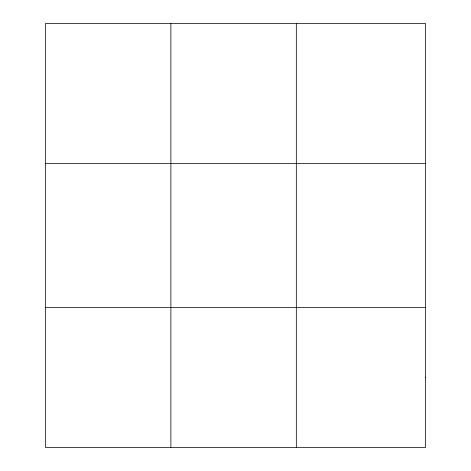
<?xml version="1.0" encoding="UTF-8"?>
<svg xmlns="http://www.w3.org/2000/svg" width="471" height="471" viewBox="0 0 471 471"><rect width="100%" height="100%" fill="white"/><g stroke="black" fill="none" stroke-linecap="round" stroke-linejoin="round"><path stroke-width="0.71" d="M170.873 23.55L170.873 447.45M296.324 23.55L296.324 447.45M45.422 163.437L425.578 163.437M45.422 307.563L425.578 307.563M425.578 377.507L425.578 447.45L45.422 447.45L45.422 23.55L425.578 23.55L425.578 377.507"/></g></svg>
